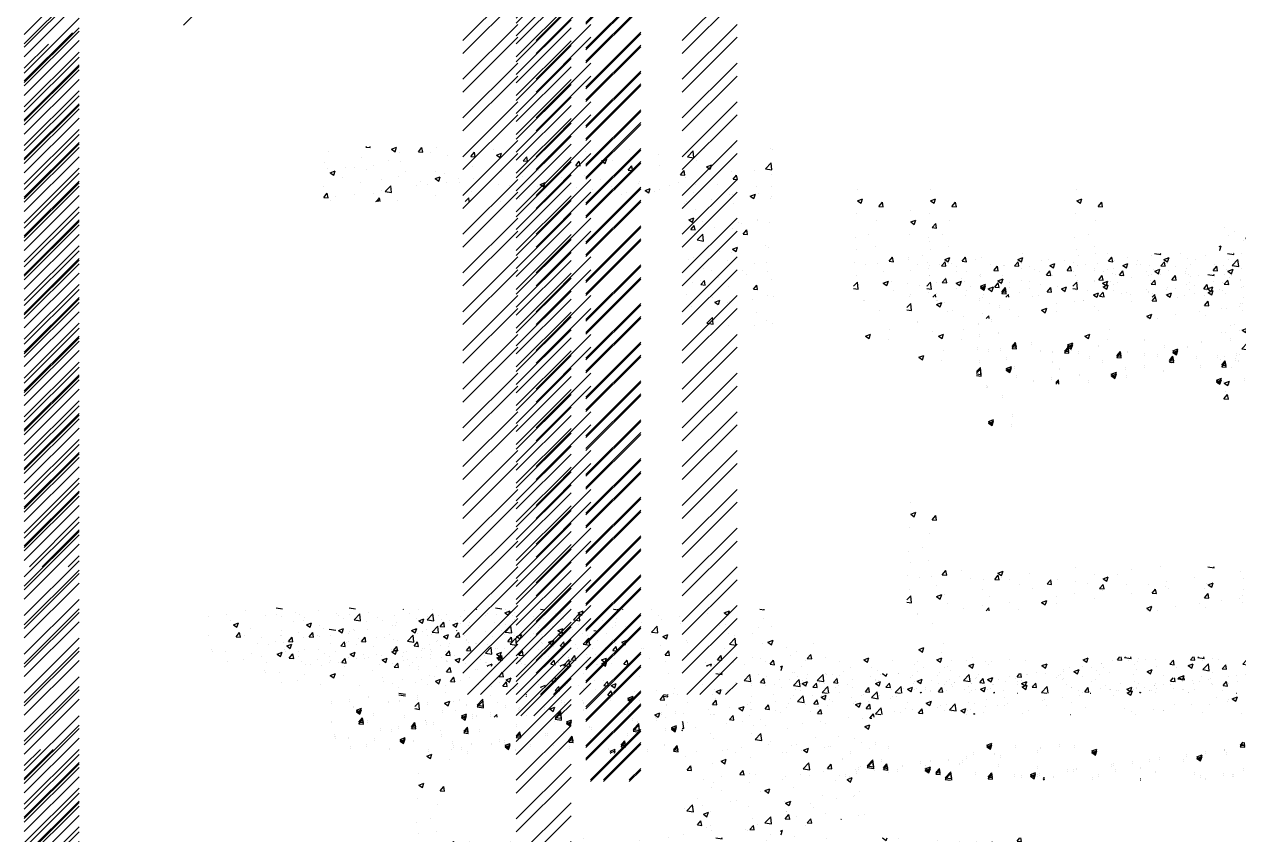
# Paper-space layout 'Layout1' of a CAD drawing. Extents: x -48985 to 14169573, y -18818 to 9731621.
# Drawn here: x 43318 to 59929, y 14250 to 25343 of the extents above; entities that cross this region are included whole.
import ezdxf

# ---------------------------------------------------------------- set-up
doc = ezdxf.new("R2010")
doc.units = 0
doc.header["$LTSCALE"] = 1000
doc.linetypes.add('CENTER', pattern=[0])
doc.linetypes.add('HIDDEN2', pattern=[0])
doc.layers.get('0').update_dxf_attribs({"linetype": 'CONTINUOUS'})
doc.layers.add('AS', color=4, linetype='CENTER')

# ---------------------------------------------------------------- blocks, each defined once
blk = doc.blocks.new('*X')
at = {"color": 0}
for p, q in [((53179, 44164), (53750, 44734)), ((51000, 43399), (51660, 44059)), ((51000, 43575), (51329, 43904)), ((51000, 43045), (51750, 43795)), ((51000, 42868), (51750, 43618)), ((51000, 42515), (51750, 43265)), ((51000, 42338), (51750, 43088)), ((51000, 41984), (51750, 42734)), ((51000, 41808), (51750, 42558)), ((55156, 42434), (55156, 42434)), ((55673, 42493), (55680, 42500)), ((55673, 42493), (55733, 42487)), ((55733, 42487), (55731, 42500)), ((56022, 42464), (56092, 42491)), ((56022, 42464), (56072, 42431)), ((56072, 42431), (56092, 42491)), ((56129, 42422), (56129, 42422)), ((56391, 42430), (56439, 42487)), ((56391, 42430), (56450, 42425)), ((56450, 42425), (56439, 42487)), ((56562, 42414), (56562, 42414)), ((56642, 42492), (56642, 42492)), ((56783, 42374), (56783, 42374)), ((57033, 42407), (57033, 42407)), ((57108, 42367), (57156, 42425)), ((57108, 42367), (57168, 42362)), ((57168, 42362), (57156, 42425)), ((57412, 42457), (57412, 42457)), ((57459, 42384), (57529, 42411)), ((57459, 42384), (57509, 42351)), ((57509, 42351), (57529, 42411)), ((57825, 42304), (57873, 42362)), ((57885, 42299), (57873, 42362)), ((58168, 42369), (58168, 42369)), ((58673, 42433), (58673, 42433)), ((58694, 42365), (58694, 42365)), ((59277, 42465), (59277, 42465)), ((59670, 42394), (59670, 42394)), ((60070, 42361), (60148, 42442)), ((60070, 42361), (60159, 42347)), ((60159, 42347), (60148, 42442)), ((60302, 42478), (60302, 42478)), ((60674, 42492), (60674, 42492)), ((60718, 42384), (60718, 42384)), ((61208, 42469), (61208, 42469)), ((61232, 42455), (61232, 42455)), ((51000, 41454), (51750, 42204)), ((55104, 42283), (55104, 42283)), ((55141, 42206), (55141, 42206)), ((55396, 42214), (55396, 42214)), ((55522, 42208), (55522, 42208)), ((55609, 42347), (55609, 42347)), ((55773, 42241), (55773, 42241)), ((55979, 42314), (55979, 42314)), ((56151, 42291), (56151, 42291)), ((57135, 42224), (57135, 42224)), ((57655, 42299), (57655, 42299)), ((57825, 42304), (57885, 42299)), ((58111, 42264), (58111, 42264)), ((58410, 42228), (58410, 42228)), ((58542, 42242), (58591, 42299)), ((58542, 42242), (58602, 42236)), ((58602, 42236), (58591, 42299)), ((58896, 42304), (58966, 42331)), ((58896, 42304), (58946, 42271)), ((58946, 42270), (58966, 42331)), ((59041, 42312), (59041, 42312)), ((59260, 42179), (59308, 42236)), ((59291, 42345), (59291, 42345)), ((59319, 42174), (59308, 42236)), ((59694, 42245), (59694, 42245)), ((60199, 42309), (60199, 42309)), ((60333, 42224), (60403, 42251)), ((60333, 42224), (60383, 42190)), ((60383, 42190), (60404, 42251)), ((61138, 42196), (61215, 42277)), ((61138, 42196), (61226, 42182)), ((61227, 42182), (61215, 42277)), ((51000, 41277), (51750, 42027)), ((55182, 42142), (55252, 42169)), ((55182, 42142), (55232, 42108)), ((55232, 42108), (55252, 42169)), ((55352, 42072), (55352, 42072)), ((55675, 42184), (55675, 42184)), ((55885, 42049), (55885, 42049)), ((56117, 42089), (56117, 42089)), ((56208, 42161), (56208, 42161)), ((56419, 42027), (56419, 42027)), ((56619, 42062), (56689, 42088)), ((56619, 42062), (56669, 42028)), ((56630, 42160), (56630, 42160)), ((56669, 42028), (56689, 42088)), ((56742, 42138), (56742, 42138)), ((56944, 42064), (56944, 42064)), ((57149, 42062), (57149, 42062)), ((57276, 42116), (57276, 42116)), ((57527, 42164), (57527, 42164)), ((57781, 42146), (57781, 42146)), ((57810, 42093), (57810, 42093)), ((58031, 42179), (58031, 42179)), ((58156, 42036), (58156, 42036)), ((58344, 42071), (58344, 42071)), ((58661, 42100), (58661, 42100)), ((58877, 42048), (58877, 42048)), ((59180, 42175), (59180, 42175)), ((59260, 42179), (59319, 42174)), ((59977, 42116), (60025, 42174)), ((59977, 42116), (60037, 42111)), ((60037, 42111), (60025, 42173)), ((60039, 42083), (60039, 42083)), ((60289, 42116), (60289, 42116)), ((60402, 42068), (60402, 42068)), ((60668, 42166), (60668, 42166)), ((60694, 42053), (60742, 42111)), ((60694, 42053), (60754, 42048)), ((60706, 42052), (60706, 42052)), ((60754, 42048), (60742, 42111)), ((60985, 42168), (60985, 42168)), ((61220, 42122), (61220, 42122)), ((55092, 41950), (55092, 41950)), ((55095, 41803), (55143, 41861)), ((55155, 41798), (55143, 41861)), ((55597, 42014), (55597, 42014)), ((55778, 41864), (55778, 41864)), ((55888, 41897), (55888, 41897)), ((55934, 41884), (56012, 41965)), ((55934, 41884), (56023, 41870)), ((56023, 41870), (56012, 41965)), ((56361, 41964), (56361, 41964)), ((56520, 41980), (56520, 41980)), ((56770, 42013), (56770, 42013)), ((56953, 42004), (56953, 42004)), ((57123, 41891), (57123, 41891)), ((57487, 41982), (57487, 41982)), ((57642, 41966), (57642, 41966)), ((58021, 41959), (58021, 41959)), ((58056, 41982), (58126, 42008)), ((58056, 41982), (58106, 41948)), ((58106, 41948), (58126, 42008)), ((58555, 41936), (58555, 41936)), ((58778, 41917), (58778, 41917)), ((59028, 41950), (59028, 41950)), ((59088, 41914), (59088, 41914)), ((59236, 41868), (59236, 41868)), ((59407, 42000), (59407, 42000)), ((59411, 42026), (59411, 42026)), ((59493, 41901), (59563, 41928)), ((59493, 41901), (59543, 41868)), ((59543, 41868), (59563, 41928)), ((59622, 41891), (59622, 41891)), ((59682, 41913), (59682, 41913)), ((59819, 41968), (59819, 41968)), ((59945, 42003), (59945, 42003)), ((60156, 41869), (60156, 41869)), ((60187, 41977), (60187, 41977)), ((60479, 41981), (60479, 41981)), ((61013, 41958), (61013, 41958)), ((61225, 41949), (61225, 41949)), ((55095, 41803), (55155, 41798)), ((55195, 41764), (55195, 41764)), ((55259, 41814), (55259, 41814)), ((55510, 41847), (55510, 41847)), ((55807, 41750), (55849, 41766)), ((55820, 41750), (55860, 41798)), ((55843, 41750), (55849, 41766)), ((55869, 41750), (55860, 41798)), ((56105, 41756), (56105, 41756)), ((56618, 41827), (56618, 41827)), ((57032, 41750), (57079, 41799)), ((57085, 41750), (57079, 41799)), ((57517, 41751), (57517, 41751)), ((57768, 41784), (57768, 41784)), ((58147, 41834), (58147, 41834)), ((58649, 41767), (58649, 41767)), ((58653, 41768), (58653, 41768)), ((59168, 41842), (59168, 41842)), ((60026, 41722), (60026, 41722)), ((60059, 41749), (60059, 41749)), ((60405, 41772), (60405, 41772)), ((60642, 41849), (60642, 41849)), ((60690, 41846), (60690, 41846)), ((60694, 41719), (60694, 41719)), ((60930, 41821), (61000, 41848)), ((60930, 41821), (60980, 41788)), ((60980, 41788), (61000, 41848)), ((61036, 41855), (61036, 41855)), ((61207, 41789), (61207, 41789)), ((61224, 41824), (61224, 41824)), ((51000, 40924), (51750, 41674)), ((60175, 41644), (60175, 41644)), ((51000, 40747), (51750, 41497)), ((60090, 41499), (60160, 41526)), ((60090, 41499), (60140, 41465)), ((60116, 41364), (60164, 41421)), ((60116, 41364), (60175, 41359)), ((60140, 41465), (60160, 41526)), ((60142, 41377), (60142, 41377)), ((60175, 41359), (60164, 41421)), ((60280, 41472), (60280, 41472)), ((60440, 41399), (60440, 41399)), ((60682, 41386), (60682, 41386)), ((60773, 41460), (60773, 41460)), ((60814, 41450), (60814, 41450)), ((61024, 41499), (61024, 41499)), ((61024, 41493), (61024, 41493)), ((61195, 41456), (61195, 41456)), ((60162, 41311), (60162, 41311)), ((60203, 41222), (60281, 41303)), ((60203, 41222), (60292, 41208)), ((60292, 41208), (60281, 41303)), ((60833, 41301), (60881, 41359)), ((60833, 41301), (60893, 41296)), ((60893, 41296), (60881, 41359)), ((51000, 40393), (51750, 41143)), ((60510, 41066), (60510, 41066)), ((60670, 41053), (60670, 41053)), ((60687, 41096), (60757, 41123)), ((60687, 41096), (60737, 41063)), ((60737, 41063), (60757, 41123)), ((60760, 41099), (60760, 41099)), ((61139, 41149), (61139, 41149)), ((61183, 41123), (61183, 41123)), ((51000, 40217), (51750, 40967)), ((60085, 40961), (60085, 40961)), ((60150, 40978), (60150, 40978)), ((60619, 40939), (60619, 40939)), ((60982, 40902), (60982, 40902)), ((61153, 40916), (61153, 40916)), ((60296, 40827), (60296, 40827)), ((60399, 40802), (60399, 40802)), ((60497, 40704), (60497, 40704)), ((60658, 40720), (60658, 40720)), ((60830, 40804), (60830, 40804)), ((60876, 40754), (60876, 40754)), ((61171, 40790), (61171, 40790)), ((51000, 39863), (51750, 40613)), ((60138, 40645), (60138, 40645)), ((60247, 40671), (60247, 40671)), ((60254, 40612), (60303, 40669)), ((60254, 40612), (60314, 40606)), ((60314, 40606), (60303, 40669)), ((60639, 40582), (60639, 40582)), ((60972, 40549), (61020, 40606)), ((60972, 40549), (61031, 40544)), ((61031, 40544), (61020, 40606)), ((61222, 40682), (61222, 40682)), ((51000, 39686), (51750, 40436)), ((60056, 40482), (60056, 40482)), ((60420, 40430), (60420, 40430)), ((60444, 40371), (60514, 40398)), ((60444, 40371), (60493, 40337)), ((60494, 40337), (60514, 40398)), ((60645, 40387), (60645, 40387)), ((60954, 40408), (60954, 40408)), ((61159, 40458), (61159, 40458)), ((61245, 40443), (61245, 40443)), ((60126, 40312), (60126, 40312)), ((60234, 40310), (60234, 40310)), ((60613, 40360), (60613, 40360)), ((61021, 40232), (61021, 40232)), ((51000, 39333), (51750, 40083)), ((60335, 40082), (60413, 40163)), ((60335, 40082), (60424, 40068)), ((60424, 40068), (60413, 40163)), ((60437, 40132), (60437, 40132)), ((60633, 40054), (60633, 40054)), ((60982, 40049), (60982, 40049)), ((61147, 40125), (61147, 40125)), ((61232, 40082), (61232, 40082)), ((51000, 39156), (51750, 39906)), ((51000, 38802), (51750, 39552)), ((51000, 38626), (51750, 39376)), ((51000, 38272), (51750, 39022)), ((51000, 38095), (51750, 38845)), ((51000, 37742), (51750, 38492)), ((51000, 37565), (51750, 38315)), ((51000, 37211), (51750, 37961)), ((51000, 37035), (51750, 37785)), ((51069, 36750), (51750, 37431)), ((51246, 36750), (51750, 37254)), ((51599, 36750), (51750, 36901)), ((60070, 34892), (60070, 34892)), ((60449, 34942), (60449, 34942)), ((60392, 34733), (60392, 34733)), ((60439, 34728), (60439, 34728)), ((60775, 34812), (60845, 34839)), ((60775, 34812), (60824, 34779)), ((60824, 34779), (60845, 34839)), ((60952, 34798), (60952, 34798)), ((60000, 34621), (60009, 34630)), ((60020, 34535), (60009, 34630)), ((60069, 34621), (60069, 34621)), ((60603, 34598), (60603, 34598)), ((60647, 34657), (60695, 34714)), ((60647, 34657), (60707, 34652)), ((60707, 34652), (60695, 34714)), ((60817, 34630), (60817, 34630)), ((60926, 34710), (60926, 34710)), ((60968, 34571), (60968, 34571)), ((61068, 34663), (61068, 34663)), ((61137, 34576), (61137, 34576)), ((60000, 34539), (60020, 34535)), ((60000, 34515), (60004, 34517)), ((60000, 34503), (60004, 34517)), ((60186, 34547), (60186, 34547)), ((60384, 34470), (60384, 34470)), ((60426, 34395), (60426, 34395)), ((60940, 34465), (60940, 34465)), ((60998, 34384), (61076, 34465)), ((61087, 34370), (61076, 34465)), ((51000, 34029), (51221, 34250)), ((51000, 33853), (51397, 34250)), ((51000, 33499), (51750, 34249)), ((60193, 34224), (60193, 34224)), ((60554, 34236), (60554, 34236)), ((60624, 34251), (60624, 34251)), ((60805, 34269), (60805, 34269)), ((60998, 34384), (61087, 34370)), ((61183, 34319), (61183, 34319)), ((61207, 34351), (61207, 34351)), ((51000, 33322), (51750, 34072)), ((60041, 34151), (60041, 34151)), ((60414, 34062), (60414, 34062)), ((60531, 34087), (60601, 34114)), ((60531, 34087), (60581, 34054)), ((60581, 34054), (60601, 34114)), ((60727, 34202), (60727, 34202)), ((60928, 34133), (60928, 34133)), ((60069, 33967), (60117, 34025)), ((60069, 33967), (60128, 33962)), ((60128, 33962), (60117, 34025)), ((60786, 33905), (60834, 33962)), ((60786, 33905), (60846, 33900)), ((60846, 33899), (60834, 33962)), ((60920, 33924), (60920, 33924)), ((61006, 33901), (61006, 33901)), ((60291, 33841), (60291, 33841)), ((60402, 33729), (60402, 33729)), ((60423, 33801), (60423, 33801)), ((60542, 33874), (60542, 33874)), ((60916, 33800), (60916, 33800)), ((51000, 32969), (51750, 33719)), ((60209, 33579), (60209, 33579)), ((60532, 33691), (60532, 33691)), ((60743, 33556), (60743, 33556)), ((61066, 33668), (61066, 33668)), ((61128, 33685), (61198, 33711)), ((61128, 33685), (61178, 33651)), ((61178, 33651), (61198, 33711)), ((51000, 32792), (51750, 33542)), ((60028, 33447), (60028, 33447)), ((60064, 33410), (60142, 33491)), ((60064, 33410), (60153, 33396)), ((60153, 33396), (60142, 33491)), ((60278, 33480), (60278, 33480)), ((60288, 33362), (60358, 33389)), ((60338, 33328), (60358, 33389)), ((60390, 33396), (60390, 33396)), ((60657, 33530), (60657, 33530)), ((60903, 33467), (60903, 33467)), ((60207, 33215), (60256, 33273)), ((60267, 33210), (60256, 33273)), ((60288, 33362), (60338, 33328)), ((60965, 33304), (60965, 33304)), ((61131, 33244), (61209, 33325)), ((61131, 33244), (61220, 33230)), ((61220, 33230), (61209, 33325)), ((51000, 32438), (51750, 33188)), ((60015, 33086), (60015, 33086)), ((60207, 33215), (60267, 33210)), ((60333, 33183), (60333, 33183)), ((60381, 33204), (60381, 33204)), ((60394, 33135), (60394, 33135)), ((60867, 33160), (60867, 33160)), ((60891, 33134), (60891, 33134)), ((60925, 33153), (60973, 33210)), ((60925, 33153), (60984, 33147)), ((60984, 33147), (60973, 33210)), ((61026, 33219), (61026, 33219)), ((61204, 33085), (61204, 33085)), ((51000, 31908), (51750, 32658)), ((51000, 31731), (51750, 32481)), ((51000, 31378), (51750, 32128)), ((51000, 31201), (51750, 31951)), ((51000, 30847), (51750, 31597)), ((51000, 30671), (51750, 31421)), ((51000, 30317), (51750, 31067)), ((51000, 30140), (51750, 30890)), ((51000, 29787), (51750, 30537)), ((51000, 29610), (51750, 30360)), ((51000, 29256), (51750, 30006)), ((51000, 29080), (51750, 29830)), ((51000, 28726), (51750, 29476)), ((51000, 28549), (51750, 29299)), ((51000, 28196), (51750, 28946)), ((51000, 28019), (51750, 28769)), ((51000, 27665), (51750, 28415)), ((51000, 27489), (51750, 28239)), ((51000, 27135), (51750, 27885)), ((51000, 26958), (51750, 27708)), ((51000, 26605), (51750, 27355)), ((51000, 26428), (51750, 27178)), ((51000, 26074), (51750, 26824)), ((51000, 25898), (51750, 26648)), ((51000, 25544), (51750, 26294)), ((51000, 25367), (51750, 26117)), ((51000, 25014), (51750, 25764)), ((51000, 24837), (51750, 25587)), ((51000, 24483), (51750, 25233)), ((51000, 24307), (51750, 25057)), ((51000, 23953), (51750, 24703)), ((51000, 23776), (51750, 24526)), ((51000, 23423), (51750, 24173)), ((51000, 23246), (51750, 23996)), ((51000, 22893), (51750, 23643)), ((51000, 22716), (51750, 23466)), ((51000, 22362), (51750, 23112)), ((51000, 22185), (51750, 22935)), ((51000, 21832), (51750, 22582)), ((51000, 21655), (51750, 22405)), ((51000, 21302), (51750, 22052)), ((51000, 21125), (51750, 21875)), ((56393, 21917), (56393, 21917)), ((56395, 21760), (56465, 21786)), ((56445, 21726), (56465, 21786)), ((56395, 21760), (56445, 21726)), ((56689, 21682), (56738, 21740)), ((56689, 21682), (56749, 21677)), ((56749, 21677), (56738, 21740)), ((51000, 20771), (51750, 21521)), ((56381, 21584), (56381, 21584)), ((56652, 21490), (56652, 21490)), ((61798, 21448), (61798, 21448)), ((51000, 20594), (51750, 21344)), ((56553, 21302), (56553, 21302)), ((61419, 21398), (61419, 21398)), ((61478, 21289), (61478, 21289)), ((61560, 21338), (61560, 21338)), ((61710, 21243), (61758, 21300)), ((61770, 21238), (61758, 21300)), ((56369, 21251), (56369, 21251)), ((56640, 21128), (56640, 21128)), ((61344, 21132), (61373, 21144)), ((61353, 21083), (61373, 21144)), ((61357, 21099), (61357, 21099)), ((61680, 21211), (61680, 21211)), ((61710, 21243), (61770, 21238)), ((51000, 20241), (51750, 20991)), ((56389, 21095), (56389, 21095)), ((56828, 20930), (56876, 20987)), ((56828, 20930), (56888, 20925)), ((56876, 20993), (56876, 20993)), ((56888, 20925), (56876, 20987)), ((57095, 20987), (57095, 20987)), ((57589, 20954), (57659, 20981)), ((57589, 20954), (57638, 20921)), ((57638, 20921), (57659, 20981)), ((58016, 20950), (58016, 20950)), ((58647, 21033), (58647, 21033)), ((58916, 20940), (58916, 20940)), ((59227, 20938), (59227, 20938)), ((59421, 21004), (59421, 21004)), ((59810, 21038), (59810, 21038)), ((60458, 21039), (60544, 21025)), ((60544, 21025), (60542, 21039)), ((60906, 20970), (60906, 20970)), ((61156, 21003), (61156, 21003)), ((61344, 21089), (61353, 21083)), ((61466, 20956), (61466, 20956)), ((61522, 20874), (61600, 20955)), ((61535, 21053), (61535, 21053)), ((61611, 20860), (61600, 20955)), ((61979, 21026), (61979, 21026)), ((62685, 20942), (62685, 20942)), ((62740, 21037), (62745, 21039)), ((62740, 21037), (62790, 21003)), ((62790, 21003), (62802, 21039)), ((62959, 21032), (62959, 21032)), ((63414, 20941), (63414, 20941)), ((63493, 21009), (63493, 21009)), ((63793, 20991), (63793, 20991)), ((64010, 20967), (64010, 20967)), ((64026, 20987), (64026, 20987)), ((64177, 20957), (64247, 20983)), ((64177, 20957), (64227, 20923)), ((64227, 20923), (64247, 20983)), ((64560, 20964), (64560, 20964)), ((64579, 20992), (64618, 21039)), ((64579, 20992), (64639, 20987)), ((64639, 20987), (64629, 21039)), ((51000, 20064), (51750, 20814)), ((56357, 20918), (56357, 20918)), ((56512, 20887), (56512, 20887)), ((56677, 20906), (56677, 20906)), ((56755, 20784), (56755, 20784)), ((57211, 20883), (57211, 20883)), ((57387, 20867), (57387, 20867)), ((57545, 20867), (57594, 20925)), ((57545, 20867), (57605, 20862)), ((57605, 20862), (57594, 20925)), ((57637, 20900), (57637, 20900)), ((57744, 20861), (57744, 20861)), ((57883, 20795), (57883, 20795)), ((58263, 20805), (58311, 20862)), ((58263, 20805), (58322, 20799)), ((58278, 20838), (58278, 20838)), ((58322, 20799), (58311, 20862)), ((58402, 20870), (58402, 20870)), ((58644, 20838), (58644, 20838)), ((58812, 20816), (58812, 20816)), ((58980, 20742), (59028, 20799)), ((59026, 20874), (59096, 20901)), ((59026, 20874), (59076, 20841)), ((59040, 20737), (59028, 20799)), ((59076, 20841), (59096, 20901)), ((59346, 20793), (59346, 20793)), ((59645, 20804), (59645, 20804)), ((59880, 20770), (59880, 20770)), ((59895, 20837), (59895, 20837)), ((60274, 20887), (60274, 20887)), ((60441, 20817), (60441, 20817)), ((60463, 20794), (60533, 20821)), ((60463, 20794), (60513, 20761)), ((60513, 20761), (60533, 20821)), ((60946, 20881), (60946, 20881)), ((61522, 20874), (61611, 20860)), ((62102, 20842), (62102, 20842)), ((62154, 20775), (62154, 20775)), ((62532, 20825), (62532, 20825)), ((62589, 20708), (62667, 20789)), ((62678, 20694), (62667, 20789)), ((62992, 20832), (62992, 20832)), ((63164, 20908), (63164, 20908)), ((63505, 20903), (63505, 20903)), ((63507, 20822), (63507, 20822)), ((64091, 20922), (64091, 20922)), ((56344, 20588), (56396, 20643)), ((56377, 20734), (56377, 20734)), ((56407, 20548), (56396, 20643)), ((56748, 20632), (56819, 20659)), ((56748, 20632), (56798, 20598)), ((56798, 20598), (56819, 20659)), ((56864, 20660), (56864, 20660)), ((57378, 20731), (57378, 20731)), ((57477, 20637), (57477, 20637)), ((58060, 20737), (58060, 20737)), ((58384, 20638), (58384, 20638)), ((58635, 20671), (58635, 20671)), ((58903, 20607), (58903, 20607)), ((58980, 20742), (59040, 20737)), ((59013, 20721), (59013, 20721)), ((59409, 20671), (59409, 20671)), ((59697, 20679), (59745, 20736)), ((59697, 20679), (59757, 20674)), ((59757, 20674), (59745, 20736)), ((59928, 20746), (59928, 20746)), ((60414, 20748), (60414, 20748)), ((60414, 20616), (60463, 20674)), ((60414, 20616), (60474, 20611)), ((60474, 20611), (60463, 20674)), ((60893, 20609), (60893, 20609)), ((60935, 20641), (60935, 20641)), ((60947, 20725), (60947, 20725)), ((61132, 20554), (61180, 20611)), ((61191, 20548), (61180, 20611)), ((61272, 20659), (61272, 20659)), ((61454, 20623), (61454, 20623)), ((61481, 20703), (61481, 20703)), ((61518, 20741), (61518, 20741)), ((61900, 20714), (61970, 20741)), ((61900, 20714), (61950, 20681)), ((61903, 20742), (61903, 20742)), ((61950, 20680), (61970, 20741)), ((61967, 20693), (61967, 20693)), ((62015, 20680), (62015, 20680)), ((62341, 20622), (62341, 20622)), ((62472, 20757), (62472, 20757)), ((62549, 20658), (62549, 20658)), ((62589, 20708), (62678, 20694)), ((62924, 20722), (62924, 20722)), ((63083, 20635), (63083, 20635)), ((63337, 20634), (63407, 20661)), ((63337, 20634), (63387, 20600)), ((63387, 20600), (63407, 20661)), ((63617, 20613), (63617, 20613)), ((63657, 20543), (63734, 20624)), ((63746, 20529), (63734, 20624)), ((63998, 20634), (63998, 20634)), ((64161, 20679), (64161, 20679)), ((64412, 20712), (64412, 20712)), ((51000, 19711), (51750, 20461)), ((56344, 20558), (56407, 20548)), ((56345, 20585), (56345, 20585)), ((56894, 20537), (56894, 20537)), ((57124, 20472), (57124, 20472)), ((57374, 20505), (57374, 20505)), ((57427, 20439), (57464, 20477)), ((57468, 20439), (57464, 20477)), ((57753, 20555), (57753, 20555)), ((57871, 20462), (57871, 20462)), ((58186, 20552), (58256, 20579)), ((58186, 20552), (58205, 20539)), ((58205, 20539), (58235, 20518)), ((58235, 20518), (58242, 20539)), ((58242, 20539), (58256, 20579)), ((58390, 20537), (58390, 20537)), ((59623, 20472), (59693, 20499)), ((59623, 20472), (59672, 20439)), ((59632, 20443), (59632, 20443)), ((59673, 20439), (59693, 20498)), ((59769, 20441), (59769, 20441)), ((60011, 20493), (60011, 20493)), ((60352, 20541), (60352, 20541)), ((60429, 20484), (60429, 20484)), ((60643, 20576), (60643, 20576)), ((60934, 20548), (60934, 20548)), ((61132, 20554), (61191, 20548)), ((61758, 20522), (61758, 20522)), ((61849, 20491), (61897, 20548)), ((61849, 20491), (61909, 20486)), ((61909, 20485), (61897, 20548)), ((62566, 20428), (62614, 20485)), ((62623, 20439), (62614, 20485)), ((62901, 20513), (62901, 20513)), ((62979, 20499), (62979, 20499)), ((63151, 20546), (63151, 20546)), ((63493, 20570), (63493, 20570)), ((63530, 20596), (63530, 20596)), ((63657, 20543), (63745, 20529)), ((63889, 20472), (63889, 20472)), ((64150, 20590), (64150, 20590)), ((51000, 19534), (51750, 20284)), ((56482, 20395), (56482, 20395)), ((56492, 20389), (56492, 20389)), ((61442, 20290), (61442, 20290)), ((61640, 20348), (61640, 20348)), ((61890, 20380), (61890, 20380)), ((61955, 20360), (61955, 20360)), ((62269, 20430), (62269, 20430)), ((62460, 20424), (62460, 20424)), ((62497, 20311), (62567, 20338)), ((62497, 20311), (62547, 20278)), ((62547, 20278), (62567, 20338)), ((62566, 20428), (62594, 20426)), ((56693, 20260), (56693, 20260)), ((61820, 20169), (61820, 20169)), ((62140, 20172), (62140, 20172)), ((62354, 20147), (62354, 20147)), ((56505, 19907), (56575, 19934)), ((56555, 19873), (56575, 19934)), ((56840, 19995), (56840, 19995)), ((61377, 19953), (61377, 19953)), ((61429, 19957), (61429, 19957)), ((61497, 20057), (61497, 20057)), ((61557, 20072), (61557, 20072)), ((61627, 19986), (61627, 19986)), ((61657, 19989), (61727, 20016)), ((61657, 19989), (61707, 19955)), ((61707, 19955), (61727, 20016)), ((61943, 20028), (61943, 20028)), ((62006, 20036), (62006, 20036)), ((62031, 20035), (62031, 20035)), ((62448, 20092), (62448, 20092)), ((62565, 20012), (62565, 20012)), ((51000, 19180), (51750, 19930)), ((56505, 19907), (56555, 19873)), ((56817, 19864), (56817, 19864)), ((61655, 19734), (61733, 19815)), ((61744, 19720), (61733, 19815)), ((61988, 19739), (62036, 19796)), ((62047, 19733), (62036, 19796)), ((51000, 19003), (51750, 19753)), ((61417, 19624), (61417, 19624)), ((61621, 19661), (61621, 19661)), ((61655, 19734), (61744, 19720)), ((61743, 19642), (61743, 19642)), ((61931, 19695), (61931, 19695)), ((61988, 19739), (62047, 19733)), ((62155, 19638), (62155, 19638)), ((62254, 19586), (62324, 19613)), ((62303, 19553), (62324, 19613)), ((62375, 19725), (62375, 19725)), ((62436, 19759), (62436, 19759)), ((61364, 19592), (61364, 19592)), ((61515, 19475), (61515, 19475)), ((62099, 19575), (62099, 19575)), ((62254, 19586), (62303, 19553)), ((51000, 18650), (51750, 19400)), ((61405, 19291), (61405, 19291)), ((61413, 19264), (61483, 19291)), ((61463, 19230), (61484, 19291)), ((61918, 19362), (61918, 19362)), ((62112, 19330), (62112, 19330)), ((62338, 19356), (62338, 19356)), ((62362, 19363), (62362, 19363)), ((62424, 19426), (62424, 19426)), ((51000, 18473), (51750, 19223)), ((61409, 19049), (61457, 19107)), ((61413, 19264), (61463, 19230)), ((61427, 19150), (61427, 19150)), ((61469, 19044), (61457, 19107)), ((61480, 19247), (61480, 19247)), ((61755, 19256), (61755, 19256)), ((61960, 19127), (61960, 19127)), ((62494, 19105), (62494, 19105)), ((61409, 19049), (61469, 19044)), ((62170, 19039), (62175, 19044)), ((62176, 19039), (62175, 19044)), ((62411, 19093), (62411, 19093)), ((51000, 18120), (51750, 18870)), ((51000, 17943), (51750, 18693)), ((51000, 17589), (51750, 18339)), ((51000, 17412), (51750, 18162)), ((51000, 17059), (51750, 17809)), ((51000, 16882), (51750, 17632)), ((51000, 16529), (51750, 17279)), ((51000, 16352), (51750, 17102)), ((51000, 15998), (51750, 16748)), ((51000, 15821), (51750, 16571)), ((48028, 16145), (48028, 16145)), ((48443, 16187), (48532, 16174)), ((48703, 16126), (48703, 16126)), ((50183, 16168), (50187, 16165)), ((50187, 16165), (50188, 16168)), ((50579, 16161), (50579, 16161)), ((51000, 15468), (51750, 16218)), ((51340, 16113), (51340, 16113)), ((51574, 16119), (51644, 16145)), ((51574, 16119), (51624, 16085)), ((51624, 16085), (51644, 16145)), ((52061, 16167), (52062, 16168)), ((52061, 16167), (52121, 16161)), ((52121, 16161), (52120, 16168)), ((47515, 16075), (47515, 16075)), ((47769, 16102), (47769, 16102)), ((47822, 16010), (47822, 16010)), ((47860, 15956), (47930, 15983)), ((47860, 15956), (47909, 15923)), ((47909, 15923), (47930, 15983)), ((48303, 16080), (48303, 16080)), ((48453, 16093), (48453, 16093)), ((48682, 16007), (48682, 16007)), ((48836, 16057), (48836, 16057)), ((49041, 15952), (49041, 15952)), ((49266, 16107), (49266, 16107)), ((49370, 16035), (49370, 16035)), ((49511, 16022), (49589, 16103)), ((49511, 16022), (49600, 16008)), ((49554, 16022), (49554, 16022)), ((49600, 16008), (49589, 16103)), ((49904, 16012), (49904, 16012)), ((50059, 16086), (50059, 16086)), ((50080, 15947), (50080, 15947)), ((50088, 15987), (50088, 15987)), ((50438, 15990), (50438, 15990)), ((50672, 16087), (50672, 16087)), ((50711, 16030), (50711, 16030)), ((50962, 16063), (50962, 16063)), ((50972, 15967), (50972, 15967)), ((51000, 15291), (51750, 16041)), ((51585, 15963), (51585, 15963)), ((52105, 16038), (52105, 16038)), ((47516, 15806), (47516, 15806)), ((47896, 15791), (47945, 15848)), ((47896, 15791), (47956, 15786)), ((47956, 15786), (47945, 15848)), ((48016, 15813), (48016, 15813)), ((48099, 15906), (48099, 15906)), ((48521, 15877), (48521, 15877)), ((48614, 15728), (48662, 15786)), ((48673, 15723), (48662, 15786)), ((48819, 15781), (48819, 15781)), ((48922, 15787), (48922, 15787)), ((49297, 15876), (49367, 15903)), ((49297, 15876), (49347, 15843)), ((49347, 15843), (49367, 15903)), ((49451, 15865), (49451, 15865)), ((49505, 15887), (49505, 15887)), ((49701, 15897), (49701, 15897)), ((50567, 15828), (50567, 15828)), ((50578, 15856), (50656, 15938)), ((50578, 15856), (50667, 15843)), ((50667, 15843), (50656, 15938)), ((50734, 15796), (50804, 15823)), ((50734, 15796), (50784, 15762)), ((50784, 15762), (50804, 15823)), ((51080, 15899), (51080, 15899)), ((51505, 15945), (51505, 15945)), ((51637, 15837), (51637, 15837)), ((51709, 15802), (51709, 15802)), ((51959, 15835), (51959, 15835)), ((52039, 15922), (52039, 15922)), ((52220, 15938), (52220, 15938)), ((47558, 15615), (47558, 15615)), ((48190, 15699), (48190, 15699)), ((48339, 15687), (48339, 15687)), ((48440, 15732), (48440, 15732)), ((48614, 15728), (48673, 15723)), ((49029, 15619), (49029, 15619)), ((49331, 15666), (49379, 15723)), ((49331, 15666), (49391, 15660)), ((49391, 15660), (49379, 15723)), ((49542, 15689), (49542, 15689)), ((50047, 15753), (50047, 15753)), ((50048, 15603), (50096, 15660)), ((50108, 15598), (50096, 15660)), ((50448, 15636), (50448, 15636)), ((50470, 15637), (50470, 15637)), ((50699, 15669), (50699, 15669)), ((51053, 15737), (51053, 15737)), ((51062, 15000), (51750, 15688)), ((51077, 15719), (51077, 15719)), ((51573, 15630), (51573, 15630)), ((51645, 15691), (51723, 15772)), ((51645, 15691), (51734, 15677)), ((51734, 15677), (51723, 15772)), ((52092, 15705), (52092, 15705)), ((52171, 15716), (52241, 15743)), ((52171, 15716), (52221, 15682)), ((52221, 15682), (52241, 15743)), ((47574, 15591), (47574, 15591)), ((47756, 15587), (47756, 15587)), ((47785, 15457), (47785, 15457)), ((48004, 15480), (48004, 15480)), ((48108, 15569), (48108, 15569)), ((48457, 15554), (48527, 15580)), ((48457, 15554), (48506, 15520)), ((48506, 15520), (48527, 15580)), ((48509, 15544), (48509, 15544)), ((48642, 15546), (48642, 15546)), ((49175, 15524), (49175, 15524)), ((49188, 15470), (49188, 15470)), ((49438, 15503), (49438, 15503)), ((49709, 15501), (49709, 15501)), ((49817, 15553), (49817, 15553)), ((49887, 15537), (49887, 15537)), ((49894, 15474), (49964, 15500)), ((49894, 15474), (49943, 15440)), ((49943, 15440), (49964, 15500)), ((50048, 15603), (50108, 15598)), ((50243, 15479), (50243, 15479)), ((50554, 15495), (50554, 15495)), ((50765, 15540), (50814, 15597)), ((50765, 15540), (50825, 15535)), ((50777, 15456), (50777, 15456)), ((50825, 15535), (50814, 15597)), ((51068, 15566), (51068, 15566)), ((51239, 15000), (51750, 15511)), ((51483, 15477), (51531, 15535)), ((51483, 15477), (51543, 15472)), ((51543, 15472), (51531, 15535)), ((52075, 15490), (52075, 15490)), ((52200, 15415), (52248, 15472)), ((52260, 15409), (52248, 15472)), ((54965, 15511), (54965, 15511)), ((55144, 15458), (55144, 15458)), ((56482, 15476), (56552, 15503)), ((56482, 15476), (56532, 15442)), ((56532, 15442), (56552, 15503)), ((56882, 15472), (56882, 15472)), ((57223, 15449), (57223, 15449)), ((57473, 15482), (57473, 15482)), ((57688, 15469), (57688, 15469)), ((59951, 15476), (59986, 15518)), ((59951, 15476), (60011, 15471)), ((60011, 15471), (60002, 15518)), ((60050, 15506), (60061, 15518)), ((60050, 15506), (60139, 15493)), ((60110, 15469), (60110, 15469)), ((60139, 15493), (60136, 15518)), ((60247, 15490), (60247, 15490)), ((60340, 15476), (60340, 15476)), ((60668, 15414), (60717, 15471)), ((60728, 15408), (60717, 15471)), ((48319, 15435), (48319, 15435)), ((48852, 15412), (48852, 15412)), ((49304, 15437), (49304, 15437)), ((49386, 15389), (49386, 15389)), ((50035, 15420), (50035, 15420)), ((51311, 15434), (51311, 15434)), ((51331, 15393), (51401, 15420)), ((51331, 15393), (51339, 15388)), ((51390, 15388), (51401, 15420)), ((51446, 15408), (51446, 15408)), ((51696, 15441), (51696, 15441)), ((51845, 15411), (51845, 15411)), ((52200, 15415), (52260, 15409)), ((54514, 15298), (54514, 15298)), ((54624, 15383), (54624, 15383)), ((55962, 15283), (55962, 15283)), ((56212, 15316), (56212, 15316)), ((56299, 15372), (56299, 15372)), ((56591, 15365), (56591, 15365)), ((56670, 15334), (56670, 15334)), ((57183, 15405), (57183, 15405)), ((57920, 15396), (57990, 15422)), ((57920, 15396), (57969, 15362)), ((57969, 15362), (57990, 15422)), ((58849, 15303), (58849, 15303)), ((59214, 15345), (59214, 15345)), ((59357, 15316), (59427, 15342)), ((59357, 15316), (59406, 15282)), ((59406, 15282), (59427, 15342)), ((59481, 15386), (59481, 15386)), ((59731, 15419), (59731, 15419)), ((59733, 15420), (59733, 15420)), ((59757, 15376), (59757, 15376)), ((60668, 15414), (60728, 15408)), ((61118, 15341), (61196, 15422)), ((61118, 15341), (61207, 15327)), ((61163, 15357), (61163, 15357)), ((61207, 15327), (61196, 15422)), ((61259, 15297), (61259, 15297)), ((61386, 15351), (61434, 15408)), ((61386, 15351), (61445, 15346)), ((61445, 15346), (61434, 15408)), ((51593, 15000), (51750, 15157)), ((54701, 15117), (54701, 15117)), ((54725, 15164), (54725, 15164)), ((54847, 15194), (54925, 15276)), ((54847, 15194), (54936, 15181)), ((54936, 15181), (54925, 15276)), ((54952, 15150), (54952, 15150)), ((55048, 15276), (55048, 15276)), ((55069, 15164), (55117, 15221)), ((55069, 15164), (55129, 15158)), ((55129, 15158), (55117, 15221)), ((55132, 15125), (55132, 15125)), ((55133, 15172), (55133, 15172)), ((55258, 15141), (55258, 15141)), ((55331, 15200), (55331, 15200)), ((55581, 15253), (55581, 15253)), ((55642, 15153), (55712, 15180)), ((55642, 15153), (55692, 15120)), ((55645, 15195), (55645, 15195)), ((55692, 15120), (55712, 15180)), ((55716, 15272), (55716, 15272)), ((55786, 15101), (55835, 15158)), ((55792, 15119), (55792, 15119)), ((55846, 15095), (55835, 15158)), ((56115, 15231), (56115, 15231)), ((56150, 15259), (56150, 15259)), ((56649, 15208), (56649, 15208)), ((57183, 15185), (57183, 15185)), ((57589, 15137), (57589, 15137)), ((57676, 15136), (57676, 15136)), ((57717, 15163), (57717, 15163)), ((58195, 15211), (58195, 15211)), ((58220, 15220), (58220, 15220)), ((58250, 15140), (58250, 15140)), ((58471, 15253), (58471, 15253)), ((58591, 15176), (58591, 15176)), ((58709, 15281), (58709, 15281)), ((58784, 15118), (58784, 15118)), ((59174, 15276), (59174, 15276)), ((59997, 15156), (59997, 15156)), ((60235, 15158), (60235, 15158)), ((60478, 15158), (60478, 15158)), ((60580, 15257), (60580, 15257)), ((60729, 15191), (60729, 15191)), ((60740, 15222), (60740, 15222)), ((60794, 15235), (60864, 15262)), ((60794, 15235), (60844, 15202)), ((60844, 15202), (60864, 15262)), ((61107, 15241), (61107, 15241)), ((54550, 15072), (54550, 15072)), ((54612, 15050), (54612, 15050)), ((55786, 15101), (55846, 15096)), ((55914, 15029), (55992, 15110)), ((55914, 15029), (55985, 15018)), ((56003, 15018), (55992, 15110)), ((56326, 15096), (56326, 15096)), ((56504, 15038), (56552, 15095)), ((56504, 15038), (56563, 15033)), ((56563, 15033), (56552, 15095)), ((56860, 15074), (56860, 15074)), ((56960, 15054), (56960, 15054)), ((57079, 15073), (57149, 15100)), ((57079, 15073), (57129, 15040)), ((57129, 15039), (57149, 15100)), ((57171, 15072), (57171, 15072)), ((57210, 15087), (57210, 15087)), ((57257, 15018), (57269, 15033)), ((57272, 15018), (57269, 15033)), ((57394, 15051), (57394, 15051)), ((57927, 15029), (57927, 15029)), ((58007, 15076), (58007, 15076)), ((58581, 15018), (58586, 15020)), ((58586, 15018), (58586, 15020)), ((59318, 15095), (59318, 15095)), ((59413, 15056), (59413, 15056)), ((59468, 15025), (59468, 15025)), ((59721, 15087), (59721, 15087)), ((59847, 15075), (59847, 15075)), ((59852, 15073), (59852, 15073)), ((60386, 15050), (60386, 15050)), ((60920, 15028), (60920, 15028))]:
    blk.add_line(p, q, dxfattribs=at)

psp = doc.layouts.get("Layout1")

# ---------------------------------------------------------------- block references
at = {"color": 0}
for p in [(-1682, 1168), (-682, 1168), (1318, 1168), (1318, 1168), (-953, 877), (0, 0), (0, 0), (0, 0), (0, 0), (0, -23), (-953, -3123), (-7682, -4582), (-7682, -6832), (-7682, -6832), (-7682, -18832)]:
    psp.add_blockref('*X', p, dxfattribs=at)
at = {"layer": 'AS', "color": 0, "linetype": 'HIDDEN2'}
psp.add_blockref('*X', (0, 0), dxfattribs=at)

doc.saveas('drawing.dxf')
